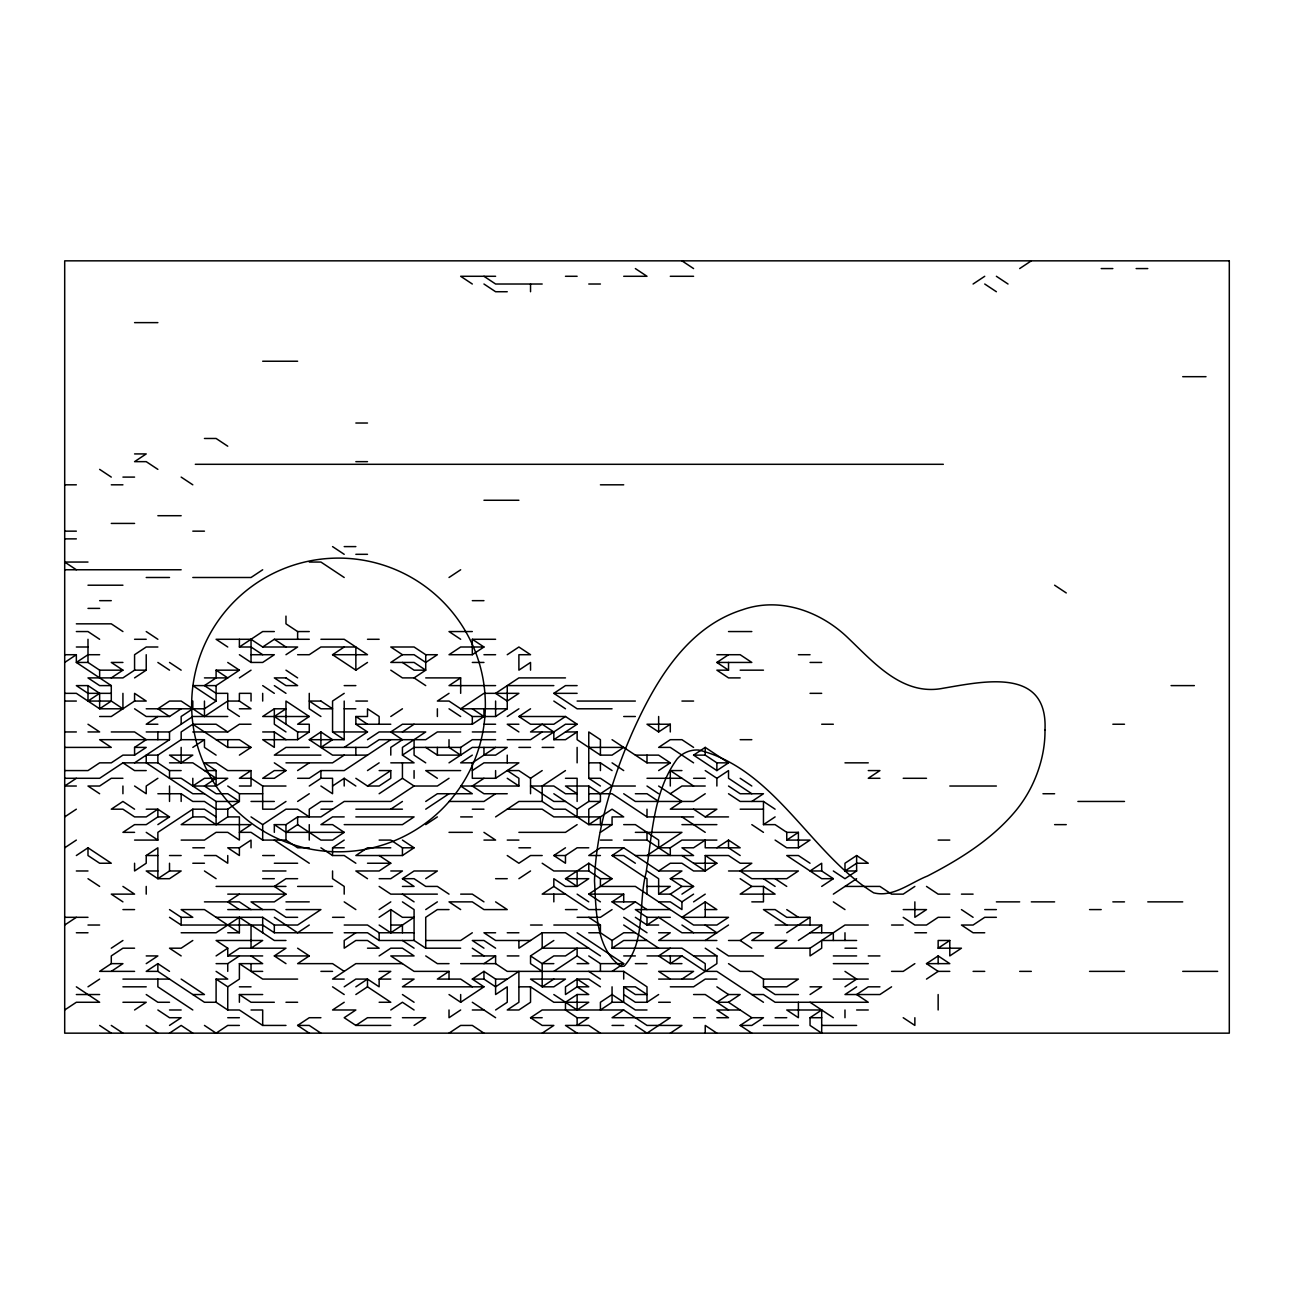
<?xml version="1.0" encoding="UTF-8"?>
<svg xmlns="http://www.w3.org/2000/svg" width="1294" height="1294" viewBox="0 0 1294 1294"><rect width="100%" height="100%" fill="white"/><g stroke="black" fill="none" stroke-linecap="round" stroke-linejoin="round"><path stroke-width="1.5" d="M64.7 662.447L76.346 654.715L76.346 662.447L111.284 685.61L111.284 701.057L99.638 708.788L76.346 693.341L64.7 693.341M262.682 569.764L251.036 577.496L192.806 577.496M111.284 677.894L122.93 670.163L111.284 662.447L122.93 662.447M87.992 685.61L87.992 701.057L99.638 693.341L87.992 685.61L76.346 685.61L87.992 693.341L111.284 693.341M146.222 654.715L146.222 670.163L134.576 670.163L122.93 677.894L87.992 677.894L99.638 685.61L111.284 685.61M134.576 677.894L146.222 670.163M134.576 701.057L134.576 693.341L146.222 701.057L134.576 701.057L111.284 716.504L99.638 716.504M239.39 639.285L239.39 647L262.682 631.553L274.328 631.553M157.868 716.504L146.222 724.236L157.868 724.236M227.744 647L216.098 639.285L251.036 639.285L262.682 647L274.328 639.285L309.266 639.285M76.346 778.292L64.7 786.024L76.346 786.024M134.576 708.788L146.222 716.504L169.514 716.504L181.16 708.788M146.222 708.788L204.452 708.788L216.098 701.057L192.806 685.61L216.098 685.61L239.39 670.163L227.744 662.447M64.7 770.577L87.992 770.577L99.638 762.845L111.284 762.845L122.93 755.13L134.576 755.13L134.576 747.398L146.222 739.683L134.576 731.951L111.284 731.951M239.39 677.894L251.036 670.163M181.16 770.577L169.514 770.577L157.868 762.845L122.93 762.845L99.638 778.292L64.7 778.292M134.576 755.13L146.222 747.398L134.576 747.398M146.222 731.951L169.514 731.951L192.806 716.504L227.744 716.504M285.974 654.715L297.62 647L262.682 647M134.576 762.845L169.514 739.683L169.514 731.951M251.036 724.236L239.39 724.236L227.744 731.951L216.098 724.236L192.806 724.236L181.16 731.951L181.16 739.683L157.868 755.13L146.222 755.13L146.222 762.845L192.806 793.74L204.452 793.74M169.514 716.504L157.868 708.788L169.514 701.057L181.16 701.057L204.452 716.504L227.744 701.057L239.39 701.057L251.036 708.788L239.39 708.788M64.7 816.902L76.346 809.187M192.806 747.398L204.452 739.683L204.452 747.398L216.098 755.13M367.496 662.447L355.85 670.163L332.558 654.715L344.204 647M449.018 577.496L460.664 569.764M157.868 778.292L146.222 786.024L146.222 793.74L134.576 786.024M181.16 762.845L192.806 755.13L169.514 755.13L181.16 762.845L181.16 747.398M64.7 847.796L76.346 840.081M309.266 731.951L297.62 731.951L274.328 716.504L285.974 708.788L274.328 708.788L262.682 716.504L309.266 716.504L297.62 724.236L309.266 724.236L309.266 731.951L297.62 739.683L262.682 739.683L274.328 747.398L274.328 731.951L262.682 731.951M76.346 855.528L87.992 847.796L111.284 863.244L99.638 863.244L87.992 855.528L87.992 847.796M192.806 786.024L204.452 778.292L227.744 778.292L216.098 786.024L192.806 786.024L192.806 778.292M239.39 755.13L251.036 747.398L239.39 739.683L216.098 739.683M157.868 824.634L169.514 816.902L157.868 816.902L146.222 824.634L134.576 824.634L122.93 832.349L134.576 832.349M344.204 693.341L332.558 701.057L332.558 731.951L344.204 739.683L344.204 701.057M402.434 654.715L390.788 647L414.08 647L425.726 654.715L437.372 654.715L425.726 662.447L414.08 654.715L402.434 654.715L390.788 662.447L414.08 662.447L425.726 670.163L414.08 677.894L402.434 677.894L390.788 670.163M973.088 284.017L984.734 276.285M216.098 816.902L204.452 809.187L192.806 809.187L157.868 832.349L157.868 840.081L134.576 840.081M239.39 786.024L251.036 786.024L251.036 770.577L239.39 778.292L251.036 778.292L262.682 786.024L285.974 786.024M181.16 840.081L204.452 840.081L216.098 832.349L227.744 832.349L239.39 840.081L239.39 816.902L227.744 816.902L216.098 824.634L204.452 816.902L192.806 816.902L181.16 824.634L251.036 824.634L239.39 832.349L251.036 832.349L262.682 840.081L285.974 840.081L297.62 847.796L309.266 847.796M367.496 755.13L332.558 755.13L309.266 739.683L320.912 731.951L332.558 739.683L320.912 747.398L320.912 731.951M1019.672 268.57L1031.318 260.838M134.576 863.244L134.576 870.975L146.222 863.244L146.222 855.528L157.868 847.796L157.868 878.691L169.514 878.691L181.16 870.975L169.514 870.975L157.868 878.691L146.222 870.975L157.868 870.975M157.868 793.74L181.16 793.74L192.806 801.455L204.452 801.455L216.098 809.187L227.744 809.187L239.39 801.455L239.39 793.74L227.744 786.024M285.974 770.577L274.328 778.292L262.682 778.292L274.328 770.577L285.974 770.577L274.328 762.845M64.7 925.032L76.346 917.317M297.62 770.577L309.266 762.845M472.31 654.715L483.956 647L472.31 639.285L472.31 654.715L449.018 654.715L460.664 647L483.956 647M344.204 747.398L367.496 731.951L355.85 724.236L355.85 716.504L367.496 716.504L367.496 708.788L379.142 716.504L379.142 724.236M390.788 716.504L402.434 708.788M390.788 739.683L344.204 770.577L320.912 770.577L309.266 778.292L297.62 778.292M344.204 755.13L332.558 762.845L285.974 762.845M367.496 739.683L379.142 731.951L425.726 731.951L402.434 747.398L402.434 755.13L414.08 762.845L390.788 762.845M460.664 693.341L460.664 677.894L449.018 685.61L495.602 685.61M285.974 801.455L274.328 809.187L262.682 809.187L262.682 786.024M309.266 786.024L320.912 778.292L332.558 778.292L332.558 793.74L320.912 786.024M449.018 693.341L437.372 701.057L449.018 701.057L472.31 716.504L495.602 716.504L507.248 708.788L507.248 685.61L553.832 685.61M507.248 654.715L518.894 647L530.54 654.715L518.894 654.715L518.894 670.163L530.54 662.447L530.54 670.163M262.682 840.081L262.682 824.634L285.974 809.187L297.62 809.187L309.266 816.902L309.266 809.187L320.912 801.455L332.558 801.455M297.62 801.455L309.266 793.74M402.434 731.951L414.08 724.236M239.39 847.796L239.39 855.528L227.744 847.796L239.39 847.796L251.036 840.081L251.036 847.796M332.558 786.024L344.204 778.292L355.85 786.024M274.328 832.349L274.328 824.634L285.974 824.634L297.62 816.902L320.912 816.902L344.204 801.455L390.788 801.455L414.08 786.024L437.372 786.024L449.018 778.292M367.496 770.577L379.142 762.845M111.284 948.195L122.93 940.479M274.328 824.634L285.974 832.349L297.62 824.634L297.62 816.902M402.434 755.13L414.08 747.398L460.664 747.398L472.31 739.683L495.602 739.683M367.496 786.024L390.788 770.577L390.788 778.292L379.142 786.024L367.496 786.024L355.85 778.292M111.284 971.373L122.93 963.642L111.284 963.642L99.638 971.373L134.576 971.373M390.788 755.13L390.788 747.398L402.434 739.683L390.788 731.951L402.434 724.236L472.31 724.236L483.956 716.504L483.956 708.788M87.992 986.821L99.638 979.089M379.142 793.74L402.434 778.292L402.434 762.845M64.7 1009.983L76.346 1002.268L99.638 1002.268L76.346 986.821M239.39 894.138L227.744 901.869L239.39 909.585M507.248 716.504L518.894 708.788M146.222 963.642L157.868 955.926L146.222 955.926M344.204 816.902L332.558 816.902L320.912 824.634L332.558 824.634L344.204 832.349L332.558 840.081L320.912 840.081L297.62 824.634M449.018 762.845L472.31 747.398L507.248 747.398L495.602 755.13L483.956 755.13L483.956 747.398M553.832 731.951L530.54 731.951L542.186 724.236L553.832 731.951L553.832 739.683L577.124 724.236L565.478 716.504L553.832 724.236L530.54 724.236L518.894 716.504L530.54 708.788M612.062 708.788L577.124 708.788L553.832 693.341L565.478 685.61L577.124 685.61M169.514 971.373L157.868 963.642L146.222 971.373L157.868 971.373L204.452 1002.268L216.098 1002.268L227.744 1009.983L239.39 1009.983L262.682 1025.43L285.974 1025.43M192.806 940.479L181.16 948.195L169.514 948.195L181.16 955.926M355.85 863.244L344.204 855.528L332.558 855.528L332.558 847.796L344.204 840.081M390.788 809.187L402.434 801.455M472.31 755.13L460.664 762.845L472.31 762.845L495.602 747.398M285.974 940.479L274.328 940.479L239.39 917.317L216.098 932.764L181.16 932.764M297.62 878.691L285.974 878.691L274.328 886.422L285.974 894.138L274.328 901.869L251.036 901.869L262.682 909.585M425.726 801.455L437.372 793.74L472.31 793.74L460.664 786.024L518.894 786.024L518.894 778.292L507.248 770.577L518.894 770.577L530.54 778.292L530.54 793.74M472.31 770.577L483.956 762.845L518.894 762.845L495.602 778.292L472.31 778.292L472.31 762.845M425.726 809.187L449.018 793.74M542.186 731.951L530.54 739.683L507.248 739.683M134.576 1009.983L146.222 1002.268L122.93 1002.268M216.098 955.926L227.744 948.195L216.098 940.479L262.682 940.479L251.036 948.195L251.036 925.032M483.956 778.292L472.31 786.024L483.956 793.74L507.248 793.74M542.186 739.683L565.478 724.236L577.124 724.236M227.744 948.195L227.744 955.926L239.39 948.195L285.974 948.195L274.328 955.926L285.974 963.642M425.726 824.634L437.372 816.902M216.098 963.642L227.744 963.642L239.39 955.926M588.77 747.398L623.708 747.398L612.062 755.13L600.416 755.13L577.124 739.683L577.124 731.951L565.478 739.683L553.832 739.683M379.142 855.528L390.788 863.244L379.142 870.975L355.85 870.975L367.496 878.691M390.788 847.796L367.496 847.796L355.85 855.528L402.434 855.528L414.08 847.796L402.434 840.081M495.602 793.74L483.956 801.455L449.018 801.455M309.266 925.032L297.62 932.764L274.328 917.317M530.54 778.292L542.186 770.577M169.514 1025.43L181.16 1017.715L169.514 1017.715L157.868 1009.983M227.744 1009.983L227.744 986.821L239.39 979.089L239.39 963.642L262.682 963.642L251.036 955.926M728.522 662.447L728.522 670.163L716.876 662.447L728.522 654.715M169.514 1033.162L181.16 1025.43L192.806 1033.162M402.434 886.422L414.08 886.422L402.434 878.691L414.08 870.975L437.372 870.975L425.726 878.691M495.602 816.902L518.894 801.455L542.186 801.455L553.832 809.187L565.478 809.187L588.77 824.634L612.062 824.634L612.062 816.902L623.708 816.902L612.062 809.187L588.77 824.634L588.77 809.187L600.416 801.455L600.416 793.74L612.062 786.024L635.354 786.024M565.478 770.577L542.186 786.024L542.186 801.455M297.62 948.195L309.266 955.926L297.62 963.642L332.558 963.642L344.204 971.373M379.142 909.585L390.788 901.869M355.85 932.764L344.204 940.479L344.204 948.195L355.85 940.479L367.496 940.479L379.142 948.195L367.496 948.195M379.142 917.317L390.788 909.585L402.434 917.317L414.08 917.317L390.788 932.764L379.142 925.032M670.292 724.236L647 724.236L658.646 731.951L670.292 724.236L670.292 731.951M425.726 909.585L437.372 901.869M577.124 816.902L577.124 809.187L588.77 801.455L600.416 801.455M379.142 955.926L390.788 948.195L402.434 948.195L414.08 955.926L390.788 955.926L414.08 971.373L449.018 971.373L449.018 979.089M577.124 824.634L565.478 832.349L518.894 832.349M658.646 770.577L670.292 762.845L658.646 755.13L635.354 755.13M344.204 986.821L355.85 979.089L367.496 979.089L379.142 986.821L379.142 979.089L390.788 971.373L379.142 971.373M693.584 755.13L705.23 747.398L728.522 762.845L716.876 770.577L693.584 755.13L705.23 755.13L716.876 762.845L728.522 762.845M309.266 1033.162L297.62 1025.43L309.266 1017.715L320.912 1017.715M355.85 986.821L367.496 979.089L367.496 986.821L390.788 1002.268L379.142 1002.268M518.894 878.691L530.54 870.975M588.77 847.796L577.124 847.796L565.478 855.528L565.478 863.244L553.832 855.528L565.478 847.796M344.204 1002.268L332.558 1009.983L355.85 1009.983L344.204 1017.715L355.85 1025.43L390.788 1025.43M355.85 994.536L367.496 986.821M600.416 832.349L612.062 824.634M670.292 793.74L681.938 786.024L705.23 786.024M472.31 932.764L460.664 940.479L425.726 940.479M577.124 870.975L577.124 886.422L565.478 878.691L588.77 878.691L577.124 886.422L565.478 886.422L553.832 878.691L553.832 886.422L542.186 894.138L565.478 894.138M565.478 878.691L588.77 863.244L612.062 878.691L588.77 894.138L600.416 901.869M716.876 786.024L716.876 778.292L728.522 770.577L728.522 778.292L751.814 793.74M355.85 1025.43L367.496 1017.715L390.788 1017.715M647 894.138L647 878.691L612.062 855.528L623.708 847.796L658.646 870.975L681.938 870.975L670.292 878.691L681.938 886.422L693.584 886.422L681.938 878.691L670.292 878.691M705.23 793.74L693.584 801.455L635.354 801.455L623.708 793.74M390.788 1009.983L402.434 1002.268L414.08 1009.983M449.018 971.373L437.372 979.089L460.664 979.089L472.31 986.821M483.956 963.642L495.602 955.926L495.602 963.642L507.248 971.373L623.708 971.373L647 986.821L647 1002.268L635.354 1002.268L623.708 994.536M647 855.528L681.938 832.349L635.354 832.349M693.584 809.187L705.23 816.902L716.876 809.187L670.292 809.187L681.938 801.455L658.646 786.024M449.018 994.536L460.664 1002.268L483.956 986.821L472.31 979.089L483.956 971.373L495.602 979.089L507.248 979.089M600.416 955.926L565.478 932.764L542.186 932.764L518.894 948.195L518.894 940.479M623.708 824.634L635.354 824.634L658.646 840.081L658.646 847.796L670.292 847.796L681.938 840.081L716.876 840.081M414.08 1025.43L425.726 1017.715L402.434 1017.715M751.814 801.455L763.46 793.74L740.168 793.74L728.522 786.024M542.186 971.373L530.54 963.642L530.54 955.926L553.832 940.479M647 909.585L635.354 901.869L623.708 909.585L612.062 901.869L623.708 894.138L623.708 901.869M658.646 870.975L670.292 863.244L681.938 863.244L693.584 870.975L705.23 870.975L716.876 863.244L705.23 855.528L705.23 870.975L681.938 855.528M460.664 1009.983L449.018 1017.715L449.018 1009.983M612.062 909.585L600.416 917.317L577.124 917.317M716.876 847.796L728.522 840.081L740.168 847.796L705.23 847.796L705.23 840.081L693.584 847.796L681.938 847.796L693.584 855.528L635.354 855.528M449.018 1033.162L460.664 1025.43L472.31 1025.43L483.956 1033.162M647 870.975L658.646 878.691L658.646 894.138L670.292 886.422L647 886.422M728.522 793.74L740.168 801.455L763.46 801.455L763.46 824.634L775.106 816.902M495.602 1009.983L507.248 1002.268L507.248 986.821L495.602 994.536L495.602 979.089M553.832 971.373L577.124 955.926L577.124 948.195L565.478 955.926L553.832 955.926L542.186 963.642L542.186 986.821L553.832 986.821L565.478 979.089L530.54 979.089L542.186 986.821L553.832 979.089M658.646 894.138L670.292 894.138L681.938 886.422M763.46 1002.268L716.876 971.373L705.23 971.373L705.23 963.642L681.938 948.195L612.062 948.195L612.062 940.479L623.708 932.764L635.354 932.764M681.938 894.138L693.584 886.422M612.062 948.195L623.708 940.479L647 940.479M658.646 901.869L670.292 901.869L681.938 909.585L681.938 901.869L693.584 894.138M693.584 901.869L705.23 894.138M763.46 824.634L775.106 824.634L786.752 832.349L786.752 840.081L798.398 832.349L798.398 847.796L786.752 847.796L775.106 840.081M542.186 1033.162L553.832 1025.43L542.186 1025.43L530.54 1017.715L542.186 1009.983L623.708 1009.983L647 1025.43L681.938 1025.43L670.292 1033.162M705.23 909.585L716.876 909.585L705.23 901.869L681.938 917.317L728.522 917.317L716.876 925.032L693.584 925.032L635.354 886.422L600.416 886.422L600.416 878.691L588.77 870.975L553.832 870.975L542.186 863.244M600.416 986.821L588.77 979.089L577.124 979.089L577.124 986.821L588.77 994.536L577.124 994.536L565.478 1002.268L565.478 1009.983L577.124 1017.715L588.77 1017.715L577.124 1025.43L577.124 1017.715M612.062 971.373L623.708 963.642L577.124 932.764M798.398 847.796L810.044 840.081L786.752 840.081M751.814 886.422L740.168 894.138L775.106 894.138L763.46 886.422L751.814 886.422L740.168 878.691M553.832 994.536L577.124 1009.983L588.77 1002.268L553.832 1002.268L530.54 986.821L518.894 986.821M670.292 948.195L658.646 955.926L670.292 963.642L681.938 963.642M623.708 986.821L635.354 994.536L647 994.536L635.354 986.821L623.708 986.821L623.708 1002.268L612.062 1002.268L600.416 1009.983L600.416 1002.268L612.062 994.536L635.354 1009.983L647 1009.983M705.23 971.373L681.938 955.926L670.292 963.642L670.292 955.926M705.23 940.479L728.522 925.032M623.708 1009.983L612.062 1017.715L670.292 1017.715L647 1033.162L635.354 1025.43M856.628 855.528L844.982 863.244L844.982 870.975L856.628 870.975L856.628 855.528L868.274 863.244L856.628 863.244L844.982 870.975M647 1002.268L658.646 994.536M681.938 979.089L693.584 971.373L658.646 971.373L670.292 979.089M728.522 940.479L740.168 940.479L751.814 932.764L763.46 932.764L751.814 940.479L786.752 940.479L775.106 948.195L810.044 948.195L844.982 925.032L868.274 925.032M821.69 886.422L833.336 878.691L821.69 870.975L810.044 870.975L821.69 863.244L821.69 870.975M856.628 870.975L844.982 878.691L833.336 870.975M833.336 894.138L856.628 878.691M786.752 932.764L810.044 917.317L810.044 925.032M798.398 940.479L821.69 925.032L821.69 932.764M728.522 1002.268L740.168 994.536L728.522 994.536L716.876 1002.268L728.522 1002.268L751.814 1017.715L763.46 1017.715L751.814 1025.43L740.168 1025.43L751.814 1017.715M914.858 886.422L903.212 894.138L891.566 894.138L879.92 886.422L844.982 886.422M810.044 994.536L821.69 986.821L810.044 986.821M844.982 986.821L856.628 979.089L844.982 971.373M810.044 1017.715L821.69 1009.983L821.69 1033.162L810.044 1025.43L810.044 1017.715L821.69 1017.715M856.628 986.821L844.982 994.536L879.92 994.536L891.566 986.821M914.858 963.642L903.212 971.373L891.566 971.373M938.15 948.195L949.796 940.479L949.796 955.926L961.442 948.195L938.15 948.195L938.15 940.479L949.796 940.479M926.504 963.642L938.15 955.926L949.796 963.642L926.504 963.642L938.15 971.373L949.796 971.373M926.504 979.089L938.15 971.373M1101.194 268.57L1112.84 268.57M1136.132 268.57L1147.778 268.57M495.602 276.285L460.664 276.285L472.31 284.017M565.478 276.285L577.124 276.285M623.708 276.285L647 276.285L635.354 268.57M670.292 276.285L693.584 276.285M542.186 284.017L495.602 284.017L483.956 276.285M588.77 284.017L600.416 284.017M507.248 291.732L495.602 291.732L483.956 284.017M134.576 322.627L157.868 322.627M262.682 361.236L297.62 361.236M1182.716 376.683L1206.008 376.683M355.85 423.025L367.496 423.025M204.452 438.472L216.098 438.472L227.744 446.204M134.576 453.919L146.222 453.919L134.576 461.651L146.222 461.651L157.868 469.366M355.85 461.651L367.496 461.651M195.313 464.303L943.326 464.303M122.93 477.098L134.576 477.098M64.7 484.813L76.346 484.813M111.284 484.813L122.93 484.813M600.416 484.813L623.708 484.813M483.956 500.26L518.894 500.26M157.868 515.708L181.16 515.708M111.284 523.423L134.576 523.423M64.7 531.155L76.346 531.155M192.806 531.155L204.452 531.155M64.7 538.87L76.346 538.87M344.204 546.602L355.85 546.602M355.85 554.317L367.496 554.317M87.992 562.049L64.7 562.049L76.346 569.764M309.266 562.049L320.912 562.049L344.204 577.496M64.7 569.764L181.16 569.764M146.222 577.496L169.514 577.496M87.992 585.212L122.93 585.212M99.638 600.659L111.284 600.659M472.31 600.659L483.956 600.659M87.992 608.39L99.638 608.39M76.346 623.837L111.284 623.837L122.93 631.553M76.346 631.553L87.992 631.553L99.638 639.285M285.974 616.106L285.974 623.837L297.62 631.553L309.266 631.553M472.31 631.553L449.018 631.553L460.664 639.285M728.522 631.553L751.814 631.553M134.576 639.285L146.222 639.285M320.912 639.285L344.204 639.285L367.496 654.715L332.558 654.715M367.496 639.285L379.142 639.285M472.31 639.285L495.602 639.285M76.346 647L87.992 647M157.868 647L146.222 647L134.576 654.715L134.576 670.163M239.39 647L251.036 647L262.682 654.715M64.7 654.715L76.346 654.715M99.638 654.715L87.992 654.715L76.346 662.447L87.992 662.447L99.638 670.163L122.93 670.163M251.036 654.715L274.328 654.715L262.682 662.447L251.036 662.447L239.39 654.715M297.62 654.715L309.266 654.715L320.912 647L355.85 647L355.85 670.163M483.956 654.715L495.602 654.715M716.876 654.715L740.168 654.715L751.814 662.447L716.876 662.447M798.398 654.715L810.044 654.715M472.31 662.447L483.956 662.447M810.044 662.447L821.69 662.447M239.39 716.504L227.744 708.788L227.744 693.341L216.098 693.341L204.452 685.61L216.098 677.894L216.098 670.163L239.39 670.163M728.522 670.163L716.876 670.163L728.522 677.894L740.168 677.894M740.168 670.163L763.46 670.163M204.452 677.894L227.744 677.894L216.098 670.163M425.726 677.894L460.664 677.894M565.478 677.894L518.894 677.894L495.602 693.341L507.248 701.057L518.894 693.341L483.956 693.341L460.664 708.788L507.248 708.788M344.204 685.61L355.85 685.61M1171.07 685.61L1194.362 685.61M553.832 693.341L577.124 693.341M810.044 693.341L821.69 693.341M64.7 701.057L76.346 701.057M87.992 701.057L111.284 701.057L122.93 708.788L122.93 693.341M355.85 701.057L367.496 701.057M577.124 701.057L635.354 701.057M681.938 701.057L693.584 701.057M122.93 708.788L99.638 708.788L99.638 693.341M344.204 708.788L355.85 708.788M518.894 716.504L565.478 716.504M623.708 716.504L635.354 716.504M355.85 724.236L390.788 724.236M483.956 724.236L495.602 724.236M518.894 724.236L507.248 724.236L518.894 731.951M821.69 724.236L833.336 724.236M1112.84 724.236L1124.486 724.236M64.7 731.951L76.346 731.951M87.992 731.951L99.638 731.951L87.992 724.236M192.806 731.951L227.744 731.951M332.558 731.951L367.496 731.951M460.664 731.951L437.372 731.951L425.726 739.683L379.142 739.683L367.496 747.398L320.912 747.398M472.31 731.951L495.602 731.951M565.478 731.951L577.124 731.951M169.514 739.683L99.638 739.683L111.284 747.398L64.7 747.398M181.16 739.683L204.452 739.683M309.266 739.683L344.204 739.683M740.168 739.683L751.814 739.683M192.806 724.236L227.744 747.398L251.036 747.398M309.266 747.398L285.974 747.398L274.328 755.13L320.912 755.13M518.894 747.398L530.54 747.398M542.186 747.398L553.832 747.398M425.726 747.398L437.372 755.13L460.664 755.13L460.664 747.398M169.514 762.845L192.806 762.845L216.098 778.292L204.452 786.024L216.098 793.74L227.744 793.74L239.39 801.455L216.098 801.455L181.16 778.292L169.514 778.292L169.514 770.577M588.77 762.845L600.416 762.845L612.062 770.577M612.062 739.683L647 762.845L670.292 762.845M844.982 762.845L868.274 762.845M146.222 770.577L134.576 770.577L122.93 762.845M204.452 770.577L216.098 770.577L216.098 786.024M251.036 770.577L227.744 770.577L216.098 762.845L204.452 762.845L216.098 770.577M379.142 770.577L390.788 770.577M460.664 770.577L425.726 770.577L437.372 778.292M670.292 786.024L670.292 770.577L681.938 770.577M868.274 770.577L879.92 770.577L868.274 778.292L879.92 778.292M122.93 778.292L111.284 778.292L99.638 786.024L87.992 786.024L99.638 793.74M565.478 778.292L577.124 778.292L577.124 801.455M600.416 755.13L600.416 739.683L588.77 731.951L588.77 778.292L600.416 778.292L612.062 786.024M647 778.292L681.938 778.292M693.584 778.292L705.23 778.292M903.212 778.292L926.504 778.292M600.416 793.74L588.77 786.024L565.478 786.024L577.124 793.74L565.478 793.74L553.832 786.024L530.54 786.024L553.832 801.455L565.478 801.455M949.796 786.024L996.38 786.024M239.39 793.74L262.682 793.74M588.77 793.74L612.062 793.74L647 816.902L693.584 816.902M635.354 793.74L647 793.74L658.646 801.455M1042.964 793.74L1054.61 793.74M251.036 801.455L274.328 801.455M1077.902 801.455L1124.486 801.455M146.222 809.187L157.868 809.187L169.514 816.902M320.912 809.187L332.558 809.187M355.85 809.187L402.434 809.187M472.31 809.187L483.956 809.187M507.248 809.187L542.186 809.187L553.832 816.902L600.416 816.902L600.416 824.634M740.168 809.187L763.46 809.187M355.85 816.902L414.08 816.902L402.434 824.634L344.204 824.634M460.664 816.902L472.31 816.902M705.23 816.902L728.522 816.902M681.938 824.634L716.876 824.634M1054.61 824.634L1066.256 824.634M285.974 832.349L344.204 832.349M449.018 832.349L472.31 832.349M786.752 832.349L798.398 832.349M379.142 840.081L390.788 840.081L402.434 847.796L414.08 847.796M483.956 840.081L495.602 840.081L483.956 832.349M507.248 840.081L518.894 840.081M600.416 840.081L612.062 840.081M623.708 840.081L647 840.081L670.292 855.528L670.292 847.796M938.15 840.081L949.796 840.081M192.806 847.796L204.452 847.796M332.558 847.796L344.204 847.796M518.894 847.796L530.54 847.796M623.708 847.796L600.416 847.796L588.77 855.528L600.416 855.528M146.222 855.528L157.868 855.528M169.514 855.528L181.16 855.528M204.452 855.528L216.098 855.528L227.744 863.244L227.744 855.528M262.682 855.528L274.328 855.528M542.186 855.528L530.54 855.528L518.894 863.244L507.248 855.528M553.832 855.528L565.478 855.528M612.062 855.528L623.708 855.528L635.354 863.244M705.23 855.528L728.522 855.528L740.168 863.244L751.814 863.244L740.168 870.975L751.814 878.691L786.752 878.691L798.398 870.975L728.522 870.975M192.806 863.244L204.452 863.244M274.328 863.244L297.62 863.244M367.496 863.244L390.788 863.244M693.584 863.244L716.876 863.244M76.346 870.975L87.992 870.975M262.682 870.975L285.974 870.975M390.788 870.975L402.434 870.975L390.788 878.691L379.142 878.691M262.682 878.691L274.328 878.691M402.434 878.691L414.08 878.691L425.726 886.422L437.372 886.422L449.018 894.138M495.602 878.691L507.248 878.691M600.416 878.691L612.062 878.691M833.336 878.691L821.69 878.691L786.752 855.528L798.398 855.528L810.044 863.244M216.098 886.422L285.974 886.422M297.62 886.422L332.558 886.422M227.744 894.138L285.974 894.138M437.372 894.138L390.788 894.138L379.142 886.422M460.664 894.138L472.31 894.138L483.956 901.869M588.77 894.138L623.708 894.138M949.796 894.138L938.15 894.138L926.504 886.422M961.442 894.138L973.088 894.138M204.452 901.869L239.39 901.869L251.036 909.585M285.974 901.869L309.266 901.869M612.062 901.869L635.354 901.869M751.814 901.869L763.46 901.869L763.46 886.422M996.38 901.869L1019.672 901.869M1031.318 901.869L1054.61 901.869M1112.84 901.869L1124.486 901.869M1147.778 901.869L1182.716 901.869M122.93 909.585L134.576 909.585M227.744 909.585L274.328 909.585L285.974 917.317L297.62 917.317M285.974 909.585L320.912 909.585L297.62 925.032L274.328 925.032L262.682 917.317L216.098 917.317M449.018 909.585L437.372 909.585L425.726 917.317L425.726 948.195L460.664 948.195M565.478 909.585L577.124 909.585M600.416 909.585L588.77 909.585L553.832 886.422M670.292 909.585L635.354 909.585L647 917.317L670.292 917.317M903.212 909.585L926.504 909.585L914.858 917.317L914.858 901.869M984.734 909.585L996.38 909.585M1089.548 909.585L1101.194 909.585M64.7 917.317L87.992 917.317M169.514 909.585L181.16 917.317L192.806 917.317L181.16 909.585L204.452 909.585L239.39 932.764L239.39 917.317M332.558 917.317L344.204 917.317M810.044 917.317L786.752 917.317L775.106 909.585L763.46 909.585L786.752 925.032M949.796 917.317L938.15 917.317L926.504 925.032L914.858 925.032L903.212 917.317M996.38 917.317L984.734 917.317L973.088 925.032L961.442 925.032L973.088 932.764L984.734 932.764M87.992 925.032L99.638 925.032M169.514 917.317L181.16 925.032L262.682 925.032L274.328 932.764L332.558 932.764M344.204 925.032L367.496 925.032L379.142 932.764L414.08 932.764M390.788 925.032L402.434 925.032L402.434 932.764M530.54 925.032L542.186 925.032M553.832 925.032L600.416 925.032L600.416 932.764L612.062 940.479M658.646 925.032L647 925.032L635.354 917.317M775.106 925.032L821.69 925.032M891.566 925.032L903.212 925.032M76.346 932.764L87.992 932.764M227.744 932.764L239.39 932.764M344.204 932.764L367.496 932.764L379.142 940.479L414.08 940.479L425.726 948.195M495.602 932.764L483.956 932.764L495.602 940.479L530.54 940.479M507.248 932.764L518.894 932.764M588.77 932.764L600.416 932.764M658.646 932.764L670.292 932.764L658.646 940.479L716.876 940.479M810.044 932.764L833.336 932.764L833.336 940.479M914.858 932.764L926.504 932.764M856.628 940.479L821.69 940.479L821.69 948.195L810.044 955.926L810.044 948.195M134.576 948.195L122.93 948.195L111.284 955.926L111.284 963.642M588.77 948.195L542.186 948.195L542.186 932.764M844.982 948.195L856.628 948.195M227.744 955.926L262.682 955.926M274.328 955.926L309.266 955.926M472.31 955.926L495.602 955.926M507.248 955.926L518.894 955.926M623.708 955.926L635.354 955.926M647 955.926L681.938 955.926M693.584 955.926L716.876 955.926L716.876 963.642L693.584 979.089L658.646 979.089M763.46 955.926L728.522 955.926L716.876 948.195M833.336 955.926L856.628 955.926M868.274 955.926L879.92 955.926M402.434 963.642L355.85 963.642L332.558 979.089L344.204 979.089M449.018 963.642L437.372 963.642L425.726 955.926M460.664 963.642L495.602 963.642M553.832 963.642L542.186 963.642L530.54 955.926M577.124 963.642L588.77 963.642L577.124 955.926M588.77 955.926L600.416 963.642L623.708 963.642M635.354 963.642L647 963.642M833.336 963.642L868.274 963.642M262.682 971.373L251.036 971.373L251.036 963.642M320.912 971.373L332.558 971.373M973.088 971.373L984.734 971.373M1019.672 971.373L1031.318 971.373M1089.548 971.373L1124.486 971.373M1182.716 971.373L1217.654 971.373M122.93 979.089L169.514 979.089M216.098 1002.268L216.098 979.089L227.744 979.089L216.098 971.373M297.62 979.089L262.682 979.089L239.39 963.642M379.142 979.089L390.788 979.089M402.434 979.089L414.08 979.089L402.434 986.821L483.956 986.821M472.31 979.089L483.956 979.089L495.602 986.821L518.894 971.373L518.894 1002.268L507.248 1009.983L518.894 1009.983L530.54 1002.268L530.54 986.821M716.876 979.089L705.23 979.089L693.584 986.821L670.292 986.821M763.46 979.089L798.398 979.089L786.752 986.821L763.46 986.821L763.46 979.089L751.814 971.373L740.168 971.373L728.522 963.642M833.336 979.089L868.274 979.089M122.93 986.821L146.222 986.821M239.39 986.821L251.036 986.821M879.92 986.821L868.274 986.821L856.628 994.536L868.274 1002.268L775.106 1002.268L763.46 994.536L751.814 994.536M76.346 994.536L99.638 994.536M192.806 994.536L204.452 994.536L181.16 979.089M239.39 1002.268L239.39 994.536L262.682 994.536M693.584 994.536L705.23 994.536L728.522 1009.983M798.398 994.536L775.106 994.536L763.46 986.821M169.514 1002.268L157.868 1002.268L146.222 994.536M274.328 1002.268L251.036 1002.268L239.39 994.536M285.974 1002.268L297.62 1002.268M658.646 1002.268L670.292 1002.268M169.514 1009.983L181.16 1009.983M251.036 1009.983L262.682 1009.983L262.682 1025.43M472.31 1009.983L483.956 1009.983M740.168 1009.983L716.876 1009.983L728.522 1017.715L716.876 1017.715M821.69 1009.983L786.752 1009.983L798.398 1017.715L798.398 1002.268M856.628 1009.983L868.274 1009.983M227.744 1017.715L239.39 1017.715M530.54 1017.715L542.186 1017.715M693.584 1017.715L705.23 1017.715M775.106 1017.715L786.752 1017.715M239.39 1025.43L227.744 1025.43L216.098 1033.162L204.452 1025.43M297.62 1025.43L309.266 1025.43L320.912 1033.162M612.062 1025.43L623.708 1025.43M763.46 1025.43L798.398 1025.43M821.69 1025.43L856.628 1025.43M996.38 276.285L1008.026 284.017M984.734 284.017L996.38 291.732M681.938 260.838L693.584 268.57M1054.61 585.212L1066.256 592.943M961.442 909.585L973.088 917.317M693.584 747.398L681.938 739.683L670.292 739.683L658.646 747.398L670.292 747.398L693.584 762.845M740.168 778.292L751.814 786.024M763.46 801.455L775.106 809.187M705.23 770.577L716.876 778.292M332.558 546.602L344.204 554.317M670.292 770.577L693.584 786.024M751.814 824.634L763.46 832.349M553.832 701.057L565.478 708.788M833.336 901.869L844.982 909.585M181.16 477.098L192.806 484.813M612.062 762.845L623.708 770.577M647 786.024L658.646 793.74M681.938 816.902L705.23 832.349M740.168 855.528L728.522 847.796L728.522 840.081M775.106 878.691L786.752 886.422M763.46 878.691L775.106 886.422M588.77 778.292L600.416 786.024M786.752 909.585L798.398 917.317M402.434 662.447L414.08 670.163L425.726 670.163L425.726 654.715M472.31 708.788L483.956 716.504M99.638 469.366L111.284 477.098M414.08 677.894L425.726 685.61M449.018 708.788L460.664 716.504M903.212 1017.715L914.858 1025.43L914.858 1017.715M553.832 793.74L577.124 809.187M507.248 778.292L518.894 786.024M460.664 755.13L449.018 747.398L449.018 739.683M670.292 894.138L681.938 901.869M740.168 940.479L751.814 948.195M274.328 639.285L285.974 647M705.23 925.032L716.876 932.764L681.938 932.764L658.646 917.317L647 925.032L647 917.317M810.044 1002.268L833.336 1017.715M681.938 925.032L693.584 932.764M285.974 670.163L297.62 677.894M355.85 716.504L367.496 724.236M425.726 762.845L414.08 755.13L414.08 739.683M705.23 948.195L716.876 955.926M274.328 685.61L285.974 693.341M320.912 716.504L309.266 708.788L309.266 693.341M623.708 917.317L647 932.764M262.682 685.61L274.328 693.341M309.266 716.504L285.974 701.057L285.974 724.236M402.434 778.292L414.08 786.024M577.124 894.138L588.77 901.869M623.708 925.032L658.646 948.195M716.876 986.821L728.522 994.536M588.77 917.317L600.416 925.032M146.222 631.553L157.868 639.285M740.168 1025.43L751.814 1033.162M285.974 731.951L274.328 724.236L274.328 708.788M169.514 662.447L181.16 670.163M274.328 731.951L285.974 739.683M157.868 662.447L169.514 670.163M716.876 1033.162L705.23 1025.43L705.23 1033.162M495.602 901.869L507.248 909.585L483.956 909.585L472.31 901.869L449.018 901.869L460.664 909.585M588.77 971.373L600.416 979.089M495.602 948.195L483.956 940.479L472.31 940.479L483.956 948.195M402.434 894.138L414.08 901.869M320.912 847.796L332.558 855.528M402.434 901.869L414.08 909.585L414.08 940.479M472.31 948.195L483.956 955.926M600.416 1033.162L588.77 1025.43L565.478 1025.43L577.124 1033.162M251.036 816.902L262.682 824.634M274.328 840.081L309.266 863.244M344.204 901.869L355.85 909.585M402.434 940.479L414.08 948.195M472.31 1002.268L495.602 1017.715M134.576 809.187L122.93 801.455L111.284 809.187L122.93 809.187L134.576 816.902L146.222 816.902L157.868 809.187L157.868 816.902M402.434 994.536L414.08 1002.268M146.222 832.349L157.868 840.081M204.452 870.975L216.098 878.691M332.558 986.821L344.204 994.536M122.93 886.422L134.576 894.138L111.284 894.138L122.93 901.869M87.992 878.691L99.638 886.422M216.098 979.089L227.744 986.821M192.806 1009.983L157.868 986.821L157.868 979.089M146.222 1025.43L157.868 1033.162M111.284 1025.43L122.93 1033.162M99.638 1025.43L111.284 1033.162M938.15 955.926L938.15 963.642M938.15 994.536L938.15 1009.983M844.982 932.764L844.982 940.479M844.982 1009.983L844.982 1017.715M716.876 762.845L716.876 770.577M705.23 747.398L705.23 755.13M705.23 901.869L705.23 917.317M658.646 716.504L658.646 731.951M647 755.13L647 762.845M647 809.187L647 816.902M647 832.349L647 840.081M623.708 971.373L623.708 979.089M612.062 986.821L612.062 1002.268M600.416 762.845L600.416 770.577M600.416 963.642L600.416 971.373M588.77 786.024L588.77 801.455M588.77 863.244L588.77 870.975M577.124 747.398L577.124 762.845M577.124 994.536L577.124 1009.983M553.832 894.138L553.832 901.869M530.54 284.017L530.54 291.732M507.248 755.13L507.248 762.845M495.602 701.057L495.602 716.504M495.602 770.577L495.602 778.292M483.956 971.373L483.956 979.089M472.31 716.504L472.31 724.236M460.664 994.536L460.664 1002.268M437.372 708.788L437.372 716.504M437.372 747.398L437.372 755.13M414.08 770.577L414.08 778.292M402.434 847.796L402.434 855.528M390.788 909.585L390.788 932.764M379.142 932.764L379.142 940.479M355.85 747.398L355.85 755.13M344.204 778.292L344.204 786.024M344.204 894.138L344.204 886.422L332.558 878.691L332.558 870.975M320.912 770.577L320.912 778.292M309.266 824.634L309.266 840.081M297.62 631.553L297.62 639.285M297.62 731.951L297.62 739.683M285.974 824.634L285.974 840.081M274.328 925.032L274.328 932.764M262.682 693.341L262.682 701.057M262.682 917.317L262.682 932.764M251.036 639.285L251.036 662.447M251.036 701.057L251.036 693.341L239.39 693.341L239.39 701.057M227.744 739.683L227.744 747.398M227.744 809.187L227.744 816.902M227.744 963.642L227.744 971.373M216.098 685.61L216.098 701.057M216.098 801.455L216.098 824.634M204.452 701.057L204.452 716.504M192.806 701.057L192.806 708.788L181.16 716.504L181.16 724.236M192.806 809.187L192.806 816.902M181.16 793.74L181.16 801.455M181.16 917.317L181.16 925.032M169.514 786.024L169.514 801.455M169.514 863.244L169.514 870.975M157.868 731.951L157.868 739.683M157.868 755.13L157.868 762.845M157.868 963.642L157.868 971.373M146.222 886.422L146.222 894.138M122.93 786.024L122.93 793.74M99.638 670.163L99.638 677.894M87.992 639.285L87.992 662.447M1044.986 729.945C1045.212 749.614 1040.069 769.105 1031.399 786.671A129.465 129.465 0 0 1 1016.388 809.995C992.644 838.884 960.326 859.054 927.458 876.038C910.345 882.751 893.135 897.648 873.709 892.86C810.254 853.393 775.3 769.477 698.841 750.051A26.301 26.301 0 0 0 677.118 758.963C653.227 791.702 652.273 834.581 645.981 873.207C638.071 902.775 646.224 942.21 624.129 966.133L621.071 966.489C595.369 949.149 596.146 908.938 594.496 880.955C595.661 839.612 606.579 799.174 620.894 760.597A557.601 557.601 0 0 1 632.232 732.744C654.732 682.359 686.483 627.331 742.481 609.765C780.039 596.485 821.043 611.528 848.524 638.411C874.453 663.126 902.969 696.301 943.229 688.23C983.278 681.501 1047.914 666.733 1044.986 729.945M577.124 979.089L565.478 986.821L565.478 994.536L577.124 986.821L588.77 986.821L577.124 979.089M1229.3 260.838L64.7 260.838L64.7 1033.162L1229.3 1033.162L1229.3 260.838M285.974 677.894L274.328 677.894L285.974 685.61L297.62 685.61L285.974 677.894M320.912 701.057L309.266 701.057L320.912 708.788L332.558 708.788L320.912 701.057M263.685 831.314A146.853 146.853 0 0 0 485.347 706.573A146.853 146.853 0 0 0 266.483 576.978A146.853 146.853 0 0 0 263.685 831.314"/></g></svg>
